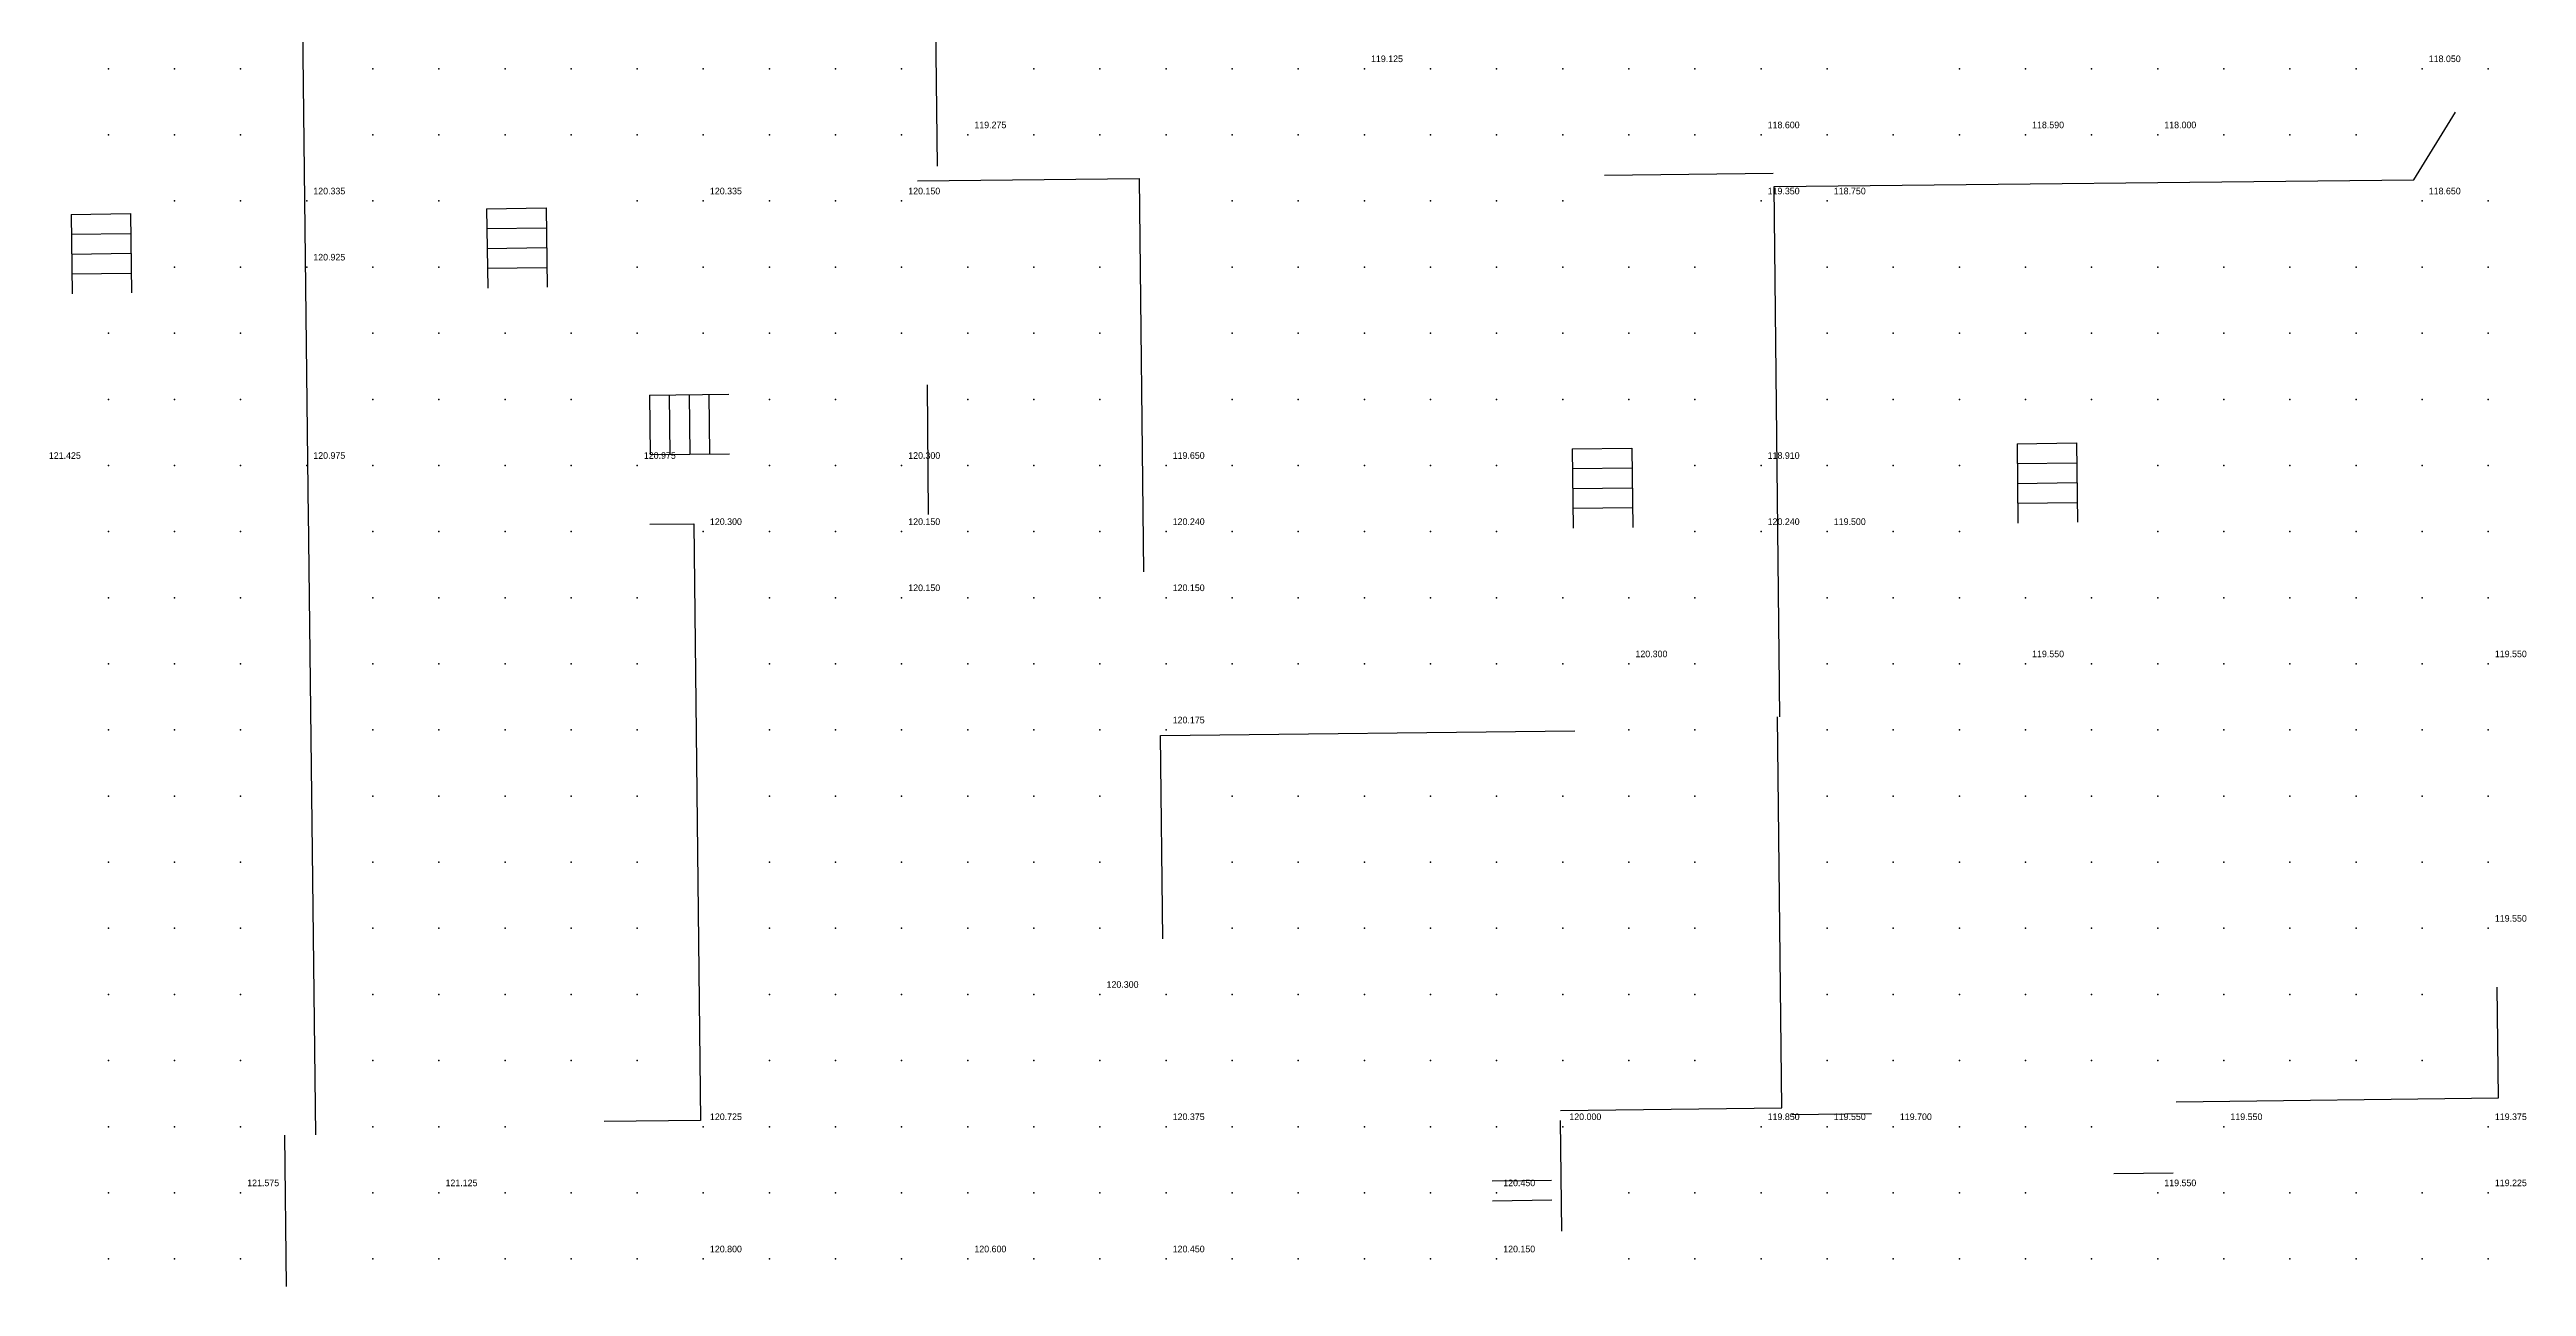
# Model space of a CAD drawing. Header units: metres. Extents: x 287878 to 288137, y 62805 to 63074.
# Drawn here: x 287997.11 to 288034.58, y 63009.58 to 63028.29 of the extents above; entities that cross this region are included whole.
import ezdxf

# ---------------------------------------------------------------- set-up
doc = ezdxf.new("R2010")
doc.units = ezdxf.units.M
for name, color, linetype in [('BARRIERS', 1, 'Continuous'), ('SURVEY_INTERP', 8, 'Continuous'), ('SURVEY_REAL', 3, 'Continuous')]:
    doc.layers.add(name, color=color, linetype=linetype)

msp = doc.modelspace()

# ---------------------------------------------------------------- linework, layer by layer
at = {"layer": 'BARRIERS'}
for p, q in [((288010.542, 63026.525), (288010.476, 63032.299)), ((288001.028, 63021.203), (288000.907, 63031.802)), ((288032.873, 63026.322), (288033.507, 63027.341)), ((288020.632, 63026.39), (288023.182, 63026.419)), ((288010.24, 63026.302), (288013.591, 63026.34)), ((288013.591, 63026.34), (288013.659, 63020.39)), ((288023.196, 63026.217), (288032.873, 63026.322)), ((288023.283, 63018.199), (288023.196, 63026.217)), ((287997.435, 63025.797), (287998.335, 63025.809)), ((287997.435, 63025.797), (287997.451, 63024.597)), ((287998.335, 63025.809), (287998.351, 63024.609)), ((288003.722, 63025.883), (288004.622, 63025.895)), ((288003.722, 63025.883), (288003.738, 63024.683)), ((288004.622, 63025.895), (288004.638, 63024.695)), ((287997.439, 63025.497), (287998.339, 63025.509)), ((288003.726, 63025.583), (288004.626, 63025.595)), ((288003.73, 63025.283), (288004.63, 63025.295)), ((287997.443, 63025.197), (287998.343, 63025.209)), ((287997.447, 63024.897), (287998.347, 63024.909)), ((288003.734, 63024.983), (288004.634, 63024.995)), ((288006.185, 63023.065), (288007.385, 63023.078)), ((288006.185, 63023.065), (288006.195, 63022.165)), ((288006.485, 63023.068), (288006.495, 63022.168)), ((288006.785, 63023.072), (288006.795, 63022.172)), ((288007.085, 63023.075), (288007.095, 63022.175)), ((288010.404, 63021.26), (288010.39, 63023.217)), ((288020.145, 63022.253), (288021.045, 63022.263)), ((288020.145, 63022.253), (288020.159, 63021.053)), ((288021.045, 63022.263), (288021.059, 63021.063)), ((288026.873, 63022.329), (288027.773, 63022.34)), ((288026.873, 63022.329), (288026.886, 63021.129)), ((288027.773, 63022.34), (288027.786, 63021.14)), ((288006.195, 63022.165), (288007.395, 63022.178)), ((288020.149, 63021.953), (288021.049, 63021.963)), ((288026.876, 63022.029), (288027.776, 63022.04)), ((288020.152, 63021.653), (288021.052, 63021.663)), ((288026.879, 63021.729), (288027.779, 63021.74)), ((288001.024, 63021.301), (288001.131, 63011.875)), ((288006.19, 63021.112), (288006.854, 63021.119)), ((288006.854, 63021.119), (288006.957, 63012.092)), ((288020.156, 63021.353), (288021.055, 63021.363)), ((288026.883, 63021.429), (288027.783, 63021.44)), ((288023.315, 63012.284), (288023.247, 63018.199)), ((288013.917, 63017.915), (288020.184, 63017.987)), ((288013.95, 63014.841), (288013.917, 63017.915)), ((288034.154, 63012.435), (288034.135, 63014.108)), ((288019.964, 63012.246), (288023.315, 63012.284)), ((288023.47, 63012.186), (288024.67, 63012.2)), ((288029.281, 63012.378), (288034.154, 63012.435)), ((288000.666, 63011.871), (288000.692, 63009.584)), ((288006.957, 63012.092), (288005.5, 63012.076)), ((288019.984, 63010.42), (288019.965, 63012.096)), ((288018.932, 63011.18), (288019.83, 63011.193)), ((288028.334, 63011.29), (288029.232, 63011.304)), ((288018.937, 63010.88), (288019.834, 63010.893))]:
    msp.add_line(p, q, dxfattribs=at)
at = {"layer": 'SURVEY_INTERP'}
for p in [(287998, 63028, 119.982), (287999, 63028, 119.912), (288000, 63028, 119.844), (288002, 63028, 119.728), (288003, 63028, 119.69), (288004, 63028, 119.677), (288005, 63028, 119.7), (288006, 63028, 119.752), (288007, 63028, 119.771), (288008, 63028, 119.686), (288009, 63028, 119.544), (288010, 63028, 119.412), (288012, 63028, 119.218), (288013, 63028, 119.147), (288014, 63028, 119.091), (288015, 63028, 119.061), (288016, 63028, 119.08), (288018, 63028, 119.044), (288019, 63028, 118.907), (288020, 63028, 118.796), (288021, 63028, 118.708), (288022, 63028, 118.64), (288023, 63028, 118.605), (288024, 63028, 118.575), (288026, 63028, 118.49), (288027, 63028, 118.466), (288028, 63028, 118.309), (288029, 63028, 118.158), (288030, 63028, 118.142), (288031, 63028, 118.175), (288032, 63028, 118.151), (288034, 63028, 118.161), (287998, 63027, 120.095), (287999, 63027, 120.017), (288000, 63027, 119.94), (288002, 63027, 119.812), (288003, 63027, 119.774), (288004, 63027, 119.772), (288005, 63027, 119.835), (288006, 63027, 119.988), (288007, 63027, 120.103), (288008, 63027, 119.945), (288009, 63027, 119.698), (288010, 63027, 119.516), (288012, 63027, 119.292), (288013, 63027, 119.214), (288014, 63027, 119.149), (288015, 63027, 119.102), (288016, 63027, 119.083), (288017, 63027, 119.081), (288018, 63027, 119.027), (288019, 63027, 118.933), (288020, 63027, 118.838), (288021, 63027, 118.744), (288022, 63027, 118.65), (288024, 63027, 118.608), (288025, 63027, 118.571), (288026, 63027, 118.543), (288028, 63027, 118.326), (288030, 63027, 118.165), (288031, 63027, 118.238), (288032, 63027, 118.227), (287999, 63026, 120.133), (288000, 63026, 120.042), (288002, 63026, 119.891), (288003, 63026, 119.847), (288006, 63026, 120.134), (288008, 63026, 120.106), (288009, 63026, 119.792), (288015, 63026, 119.152), (288016, 63026, 119.107), (288017, 63026, 119.072), (288018, 63026, 119.026), (288019, 63026, 118.963), (288020, 63026, 118.889), (288034, 63026, 118.421), (287999, 63025, 120.267), (288000, 63025, 120.151), (288002, 63025, 119.966), (288003, 63025, 119.909), (288006, 63025, 120.043), (288007, 63025, 120.136), (288008, 63025, 119.999), (288009, 63025, 119.789), (288010, 63025, 119.635), (288011, 63025, 119.523), (288012, 63025, 119.431), (288013, 63025, 119.351), (288015, 63025, 119.216), (288016, 63025, 119.162), (288017, 63025, 119.115), (288018, 63025, 119.069), (288019, 63025, 119.018), (288020, 63025, 118.96), (288021, 63025, 118.896), (288022, 63025, 118.831), (288024, 63025, 118.75), (288025, 63025, 118.704), (288026, 63025, 118.638), (288027, 63025, 118.566), (288028, 63025, 118.485), (288029, 63025, 118.419), (288030, 63025, 118.406), (288031, 63025, 118.414), (288032, 63025, 118.425), (288033, 63025, 118.454), (288034, 63025, 118.525), (287998, 63024, 120.6), (287999, 63024, 120.425), (288000, 63024, 120.263), (288002, 63024, 120.035), (288003, 63024, 119.964), (288004, 63024, 119.922), (288005, 63024, 119.912), (288006, 63024, 119.93), (288007, 63024, 119.931), (288008, 63024, 119.866), (288009, 63024, 119.766), (288010, 63024, 119.671), (288011, 63024, 119.585), (288012, 63024, 119.503), (288013, 63024, 119.424), (288015, 63024, 119.286), (288016, 63024, 119.23), (288017, 63024, 119.181), (288018, 63024, 119.138), (288019, 63024, 119.096), (288020, 63024, 119.052), (288021, 63024, 119.007), (288022, 63024, 118.963), (288024, 63024, 118.887), (288025, 63024, 118.829), (288026, 63024, 118.754), (288027, 63024, 118.677), (288028, 63024, 118.607), (288029, 63024, 118.554), (288030, 63024, 118.523), (288031, 63024, 118.51), (288032, 63024, 118.511), (288033, 63024, 118.539), (288034, 63024, 118.642), (287998, 63023, 120.895), (287999, 63023, 120.59), (288000, 63023, 120.365), (288002, 63023, 120.098), (288003, 63023, 120.015), (288004, 63023, 119.957), (288005, 63023, 119.919), (288008, 63023, 119.831), (288009, 63023, 119.785), (288011, 63023, 119.664), (288012, 63023, 119.583), (288013, 63023, 119.501), (288015, 63023, 119.359), (288016, 63023, 119.303), (288017, 63023, 119.257), (288018, 63023, 119.221), (288019, 63023, 119.191), (288020, 63023, 119.164), (288021, 63023, 119.135), (288022, 63023, 119.109), (288024, 63023, 119.073), (288025, 63023, 118.998), (288026, 63023, 118.897), (288027, 63023, 118.808), (288028, 63023, 118.733), (288029, 63023, 118.672), (288030, 63023, 118.629), (288031, 63023, 118.604), (288032, 63023, 118.594), (288033, 63023, 118.604), (288034, 63023, 118.642), (287998, 63022, 121.095), (287999, 63022, 120.688), (288000, 63022, 120.433), (288002, 63022, 120.151), (288003, 63022, 120.063), (288004, 63022, 119.997), (288005, 63022, 119.946), (288008, 63022, 119.862), (288009, 63022, 119.858), (288011, 63022, 119.777), (288012, 63022, 119.677), (288013, 63022, 119.581), (288015, 63022, 119.431), (288016, 63022, 119.377), (288017, 63022, 119.337), (288018, 63022, 119.313), (288019, 63022, 119.304), (288022, 63022, 119.265), (288024, 63022, 119.323), (288025, 63022, 119.202), (288026, 63022, 119.05), (288029, 63022, 118.788), (288030, 63022, 118.731), (288031, 63022, 118.698), (288032, 63022, 118.686), (288033, 63022, 118.687), (288034, 63022, 118.684), (287998, 63021, 120.944), (287999, 63021, 120.664), (288000, 63021, 120.454), (288002, 63021, 120.194), (288003, 63021, 120.108), (288004, 63021, 120.039), (288005, 63021, 119.983), (288008, 63021, 119.918), (288009, 63021, 119.972), (288011, 63021, 119.925), (288012, 63021, 119.775), (288013, 63021, 119.657), (288015, 63021, 119.502), (288016, 63021, 119.45), (288017, 63021, 119.416), (288018, 63021, 119.41), (288019, 63021, 119.439), (288022, 63021, 119.434), (288025, 63021, 119.337), (288026, 63021, 119.177), (288029, 63021, 118.906), (288030, 63021, 118.829), (288031, 63021, 118.793), (288032, 63021, 118.797), (288033, 63021, 118.83), (288034, 63021, 118.84), (287998, 63020, 120.751), (287999, 63020, 120.595), (288000, 63020, 120.45), (288002, 63020, 120.232), (288003, 63020, 120.151), (288004, 63020, 120.083), (288005, 63020, 120.025), (288006, 63020, 119.98), (288008, 63020, 119.963), (288009, 63020, 120.049), (288011, 63020, 120.02), (288012, 63020, 119.841), (288013, 63020, 119.72), (288015, 63020, 119.569), (288016, 63020, 119.519), (288017, 63020, 119.491), (288018, 63020, 119.501), (288019, 63020, 119.583), (288020, 63020, 119.777), (288021, 63020, 119.923), (288022, 63020, 119.689), (288024, 63020, 119.402), (288025, 63020, 119.319), (288026, 63020, 119.293), (288027, 63020, 119.339), (288028, 63020, 119.202), (288029, 63020, 119.021), (288030, 63020, 118.915), (288031, 63020, 118.879), (288032, 63020, 118.918), (288033, 63020, 119.056), (288034, 63020, 119.182), (287998, 63019, 120.656), (287999, 63019, 120.553), (288000, 63019, 120.449), (288002, 63019, 120.27), (288003, 63019, 120.196), (288004, 63019, 120.129), (288005, 63019, 120.071), (288006, 63019, 120.023), (288008, 63019, 119.981), (288009, 63019, 120.015), (288010, 63019, 120.05), (288011, 63019, 119.974), (288012, 63019, 119.859), (288013, 63019, 119.768), (288014, 63019, 119.696), (288015, 63019, 119.635), (288016, 63019, 119.585), (288017, 63019, 119.556), (288018, 63019, 119.568), (288019, 63019, 119.675), (288020, 63019, 119.977), (288022, 63019, 119.914), (288024, 63019, 119.365), (288025, 63019, 119.309), (288026, 63019, 119.386), (288028, 63019, 119.337), (288029, 63019, 119.095), (288030, 63019, 118.976), (288031, 63019, 118.943), (288032, 63019, 119), (288033, 63019, 119.231), (287998, 63018, 120.624), (287999, 63018, 120.545), (288000, 63018, 120.465), (288002, 63018, 120.314), (288003, 63018, 120.245), (288004, 63018, 120.18), (288005, 63018, 120.121), (288006, 63018, 120.07), (288008, 63018, 120), (288009, 63018, 119.987), (288010, 63018, 119.973), (288011, 63018, 119.934), (288012, 63018, 119.878), (288013, 63018, 119.821), (288021, 63018, 119.973), (288022, 63018, 119.768), (288024, 63018, 119.357), (288025, 63018, 119.298), (288026, 63018, 119.326), (288027, 63018, 119.376), (288028, 63018, 119.258), (288029, 63018, 119.1), (288030, 63018, 119.008), (288031, 63018, 118.979), (288032, 63018, 119.014), (288033, 63018, 119.125), (288034, 63018, 119.204), (287998, 63017, 120.633), (287999, 63017, 120.567), (288000, 63017, 120.5), (288002, 63017, 120.367), (288003, 63017, 120.302), (288004, 63017, 120.238), (288005, 63017, 120.178), (288006, 63017, 120.123), (288008, 63017, 120.036), (288009, 63017, 120.006), (288010, 63017, 119.981), (288011, 63017, 119.956), (288012, 63017, 119.93), (288013, 63017, 119.897), (288015, 63017, 119.785), (288016, 63017, 119.721), (288017, 63017, 119.666), (288018, 63017, 119.633), (288019, 63017, 119.633), (288020, 63017, 119.664), (288021, 63017, 119.668), (288022, 63017, 119.578), (288024, 63017, 119.342), (288025, 63017, 119.279), (288026, 63017, 119.251), (288027, 63017, 119.226), (288028, 63017, 119.162), (288029, 63017, 119.081), (288030, 63017, 119.023), (288031, 63017, 119.004), (288032, 63017, 119.023), (288033, 63017, 119.059), (288034, 63017, 119.03), (287998, 63016, 120.671), (287999, 63016, 120.614), (288000, 63016, 120.556), (288002, 63016, 120.434), (288003, 63016, 120.37), (288004, 63016, 120.306), (288005, 63016, 120.243), (288006, 63016, 120.183), (288008, 63016, 120.086), (288009, 63016, 120.051), (288010, 63016, 120.027), (288011, 63016, 120.017), (288012, 63016, 120.019), (288013, 63016, 120.012), (288015, 63016, 119.88), (288016, 63016, 119.798), (288017, 63016, 119.725), (288018, 63016, 119.668), (288019, 63016, 119.627), (288020, 63016, 119.597), (288021, 63016, 119.557), (288022, 63016, 119.492), (288024, 63016, 119.331), (288025, 63016, 119.268), (288026, 63016, 119.22), (288027, 63016, 119.175), (288028, 63016, 119.125), (288029, 63016, 119.073), (288030, 63016, 119.037), (288031, 63016, 119.03), (288032, 63016, 119.068), (288033, 63016, 119.167), (288034, 63016, 119.234), (287998, 63015, 120.735), (287999, 63015, 120.685), (288000, 63015, 120.635), (288002, 63015, 120.52), (288003, 63015, 120.456), (288004, 63015, 120.387), (288005, 63015, 120.317), (288006, 63015, 120.252), (288008, 63015, 120.145), (288009, 63015, 120.108), (288010, 63015, 120.086), (288011, 63015, 120.09), (288012, 63015, 120.134), (288013, 63015, 120.176), (288015, 63015, 119.982), (288016, 63015, 119.879), (288017, 63015, 119.789), (288018, 63015, 119.714), (288019, 63015, 119.652), (288020, 63015, 119.596), (288021, 63015, 119.538), (288022, 63015, 119.473), (288024, 63015, 119.333), (288025, 63015, 119.271), (288026, 63015, 119.216), (288027, 63015, 119.167), (288028, 63015, 119.12), (288029, 63015, 119.079), (288030, 63015, 119.052), (288031, 63015, 119.053), (288032, 63015, 119.11), (288033, 63015, 119.298), (287998, 63014, 120.82), (287999, 63014, 120.784), (288000, 63014, 120.749), (288002, 63014, 120.633), (288003, 63014, 120.565), (288004, 63014, 120.488), (288005, 63014, 120.405), (288006, 63014, 120.33), (288008, 63014, 120.212), (288009, 63014, 120.17), (288010, 63014, 120.145), (288011, 63014, 120.15), (288012, 63014, 120.211), (288014, 63014, 120.195), (288015, 63014, 120.072), (288016, 63014, 119.957), (288017, 63014, 119.855), (288018, 63014, 119.77), (288019, 63014, 119.698), (288020, 63014, 119.63), (288021, 63014, 119.561), (288022, 63014, 119.489), (288024, 63014, 119.349), (288025, 63014, 119.286), (288026, 63014, 119.228), (288027, 63014, 119.176), (288028, 63014, 119.13), (288029, 63014, 119.092), (288030, 63014, 119.067), (288031, 63014, 119.065), (288032, 63014, 119.103), (288033, 63014, 119.205), (287998, 63013, 120.918), (287999, 63013, 120.924), (288000, 63013, 120.928), (288002, 63013, 120.776), (288003, 63013, 120.715), (288004, 63013, 120.619), (288005, 63013, 120.505), (288006, 63013, 120.416), (288008, 63013, 120.29), (288009, 63013, 120.24), (288010, 63013, 120.209), (288011, 63013, 120.199), (288012, 63013, 120.216), (288013, 63013, 120.246), (288014, 63013, 120.251), (288015, 63013, 120.164), (288016, 63013, 120.031), (288017, 63013, 119.917), (288018, 63013, 119.833), (288019, 63013, 119.764), (288020, 63013, 119.691), (288021, 63013, 119.609), (288022, 63013, 119.526), (288024, 63013, 119.374), (288025, 63013, 119.308), (288026, 63013, 119.249), (288027, 63013, 119.195), (288028, 63013, 119.148), (288029, 63013, 119.109), (288030, 63013, 119.082), (288031, 63013, 119.072), (288032, 63013, 119.083), (288033, 63013, 119.11), (287998, 63012, 121.011), (287999, 63012, 121.129), (288000, 63012, 121.253), (288002, 63012, 120.931), (288003, 63012, 120.935), (288004, 63012, 120.789), (288008, 63012, 120.388), (288009, 63012, 120.318), (288010, 63012, 120.287), (288011, 63012, 120.275), (288012, 63012, 120.256), (288013, 63012, 120.284), (288015, 63012, 120.243), (288016, 63012, 120.084), (288017, 63012, 119.969), (288018, 63012, 119.903), (288019, 63012, 119.859), (288026, 63012, 119.274), (288027, 63012, 119.219), (288028, 63012, 119.17), (287998, 63011, 121.06), (287999, 63011, 121.28), (288002, 63011, 121.014), (288004, 63011, 120.906), (288005, 63011, 120.664), (288006, 63011, 120.61), (288007, 63011, 120.636), (288008, 63011, 120.52), (288009, 63011, 120.397), (288010, 63011, 120.391), (288011, 63011, 120.429), (288012, 63011, 120.342), (288013, 63011, 120.306), (288014, 63011, 120.326), (288015, 63011, 120.248), (288016, 63011, 120.109), (288017, 63011, 120.006), (288018, 63011, 119.99), (288021, 63011, 119.752), (288022, 63011, 119.622), (288023, 63011, 119.52), (288024, 63011, 119.437), (288025, 63011, 119.366), (288026, 63011, 119.302), (288027, 63011, 119.245), (288030, 63011, 119.116), (288031, 63011, 119.095), (288032, 63011, 119.098), (288033, 63011, 119.152), (287998, 63010, 121.04), (287999, 63010, 121.148), (288000, 63010, 121.264), (288002, 63010, 120.948), (288003, 63010, 120.946), (288004, 63010, 120.809), (288005, 63010, 120.657), (288006, 63010, 120.674), (288008, 63010, 120.616), (288009, 63010, 120.439), (288010, 63010, 120.465), (288012, 63010, 120.421), (288013, 63010, 120.346), (288015, 63010, 120.29), (288016, 63010, 120.116), (288017, 63010, 120.021), (288018, 63010, 120.049), (288021, 63010, 119.799), (288022, 63010, 119.656), (288023, 63010, 119.551), (288024, 63010, 119.467), (288025, 63010, 119.396), (288026, 63010, 119.332), (288027, 63010, 119.274), (288028, 63010, 119.222), (288029, 63010, 119.175), (288030, 63010, 119.136), (288031, 63010, 119.108), (288032, 63010, 119.099), (288033, 63010, 119.121), (288034, 63010, 119.144)]:
    msp.add_point(p, dxfattribs=at)
at = {"layer": 'SURVEY_REAL'}
for p in [(288017, 63028, 119.125), (288033, 63028, 118.05), (288011, 63027, 119.275), (288023, 63027, 118.6), (288027, 63027, 118.59), (288029, 63027, 118), (288001, 63026, 120.335), (288007, 63026, 120.335), (288010, 63026, 120.15), (288023, 63026, 119.35), (288024, 63026, 118.75), (288033, 63026, 118.65), (288001, 63025, 120.925), (288001, 63022, 120.975), (288006, 63022, 120.975), (288010, 63022, 120.3), (288014, 63022, 119.65), (288023, 63022, 118.91), (288007, 63021, 120.3), (288010, 63021, 120.15), (288014, 63021, 120.24), (288023, 63021, 120.24), (288024, 63021, 119.5), (288010, 63020, 120.15), (288014, 63020, 120.15), (288021, 63019, 120.3), (288027, 63019, 119.55), (288034, 63019, 119.55), (288014, 63018, 120.175), (288034, 63015, 119.55), (288013, 63014, 120.3), (288007, 63012, 120.725), (288014, 63012, 120.375), (288020, 63012, 120), (288023, 63012, 119.85), (288024, 63012, 119.55), (288025, 63012, 119.7), (288030, 63012, 119.55), (288034, 63012, 119.375), (288000, 63011, 121.575), (288003, 63011, 121.125), (288019, 63011, 120.45), (288029, 63011, 119.55), (288034, 63011, 119.225), (288007, 63010, 120.8), (288011, 63010, 120.6), (288014, 63010, 120.45), (288019, 63010, 120.15)]:
    msp.add_point(p, dxfattribs=at)

# ---------------------------------------------------------------- texts
for s, p in [('119.125', (288017.1, 63028.1, 119.125)), ('118.050', (288033.1, 63028.1, 118.05)), ('119.275', (288011.1, 63027.1, 119.275)), ('118.600', (288023.1, 63027.1, 118.6)), ('118.590', (288027.1, 63027.1, 118.59)), ('118.000', (288029.1, 63027.1, 118)), ('120.335', (288001.1, 63026.1, 120.335)), ('120.335', (288007.1, 63026.1, 120.335)), ('120.150', (288010.1, 63026.1, 120.15)), ('119.350', (288023.1, 63026.1, 119.35)), ('118.750', (288024.1, 63026.1, 118.75)), ('118.650', (288033.1, 63026.1, 118.65)), ('120.925', (288001.1, 63025.1, 120.925)), ('121.425', (287997.1, 63022.1, 121.425)), ('120.975', (288001.1, 63022.1, 120.975)), ('120.975', (288006.1, 63022.1, 120.975)), ('120.300', (288010.1, 63022.1, 120.3)), ('119.650', (288014.1, 63022.1, 119.65)), ('118.910', (288023.1, 63022.1, 118.91)), ('120.300', (288007.1, 63021.1, 120.3)), ('120.150', (288010.1, 63021.1, 120.15)), ('120.240', (288014.1, 63021.1, 120.24)), ('120.240', (288023.1, 63021.1, 120.24)), ('119.500', (288024.1, 63021.1, 119.5)), ('120.150', (288010.1, 63020.1, 120.15)), ('120.150', (288014.1, 63020.1, 120.15)), ('120.300', (288021.1, 63019.1, 120.3)), ('119.550', (288027.1, 63019.1, 119.55)), ('119.550', (288034.1, 63019.1, 119.55)), ('120.175', (288014.1, 63018.1, 120.175)), ('119.550', (288034.1, 63015.1, 119.55)), ('120.300', (288013.1, 63014.1, 120.3)), ('120.725', (288007.1, 63012.1, 120.725)), ('120.375', (288014.1, 63012.1, 120.375)), ('120.000', (288020.1, 63012.1, 120)), ('119.850', (288023.1, 63012.1, 119.85)), ('119.550', (288024.1, 63012.1, 119.55)), ('119.700', (288025.1, 63012.1, 119.7)), ('119.550', (288030.1, 63012.1, 119.55)), ('119.375', (288034.1, 63012.1, 119.375)), ('121.575', (288000.1, 63011.1, 121.575)), ('121.125', (288003.1, 63011.1, 121.125)), ('120.450', (288019.1, 63011.1, 120.45)), ('119.550', (288029.1, 63011.1, 119.55)), ('119.225', (288034.1, 63011.1, 119.225)), ('120.800', (288007.1, 63010.1, 120.8)), ('120.600', (288011.1, 63010.1, 120.6)), ('120.450', (288014.1, 63010.1, 120.45)), ('120.150', (288019.1, 63010.1, 120.15))]:
    msp.add_text(s, height=0.1, dxfattribs=at).set_placement(p)

doc.saveas('drawing.dxf')
